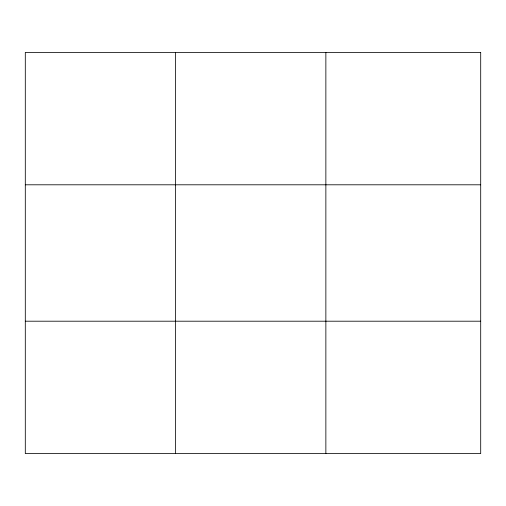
<?xml version="1.0" encoding="UTF-8"?>
<svg xmlns="http://www.w3.org/2000/svg" width="506" height="506" viewBox="0 0 506 506"><rect width="100%" height="100%" fill="white"/><g stroke="black" fill="none" stroke-linecap="round" stroke-linejoin="round"><path stroke-width="0.76" d="M175.582 52.409L175.582 453.591M325.864 52.409L325.864 453.591M25.3 184.798L480.7 184.798M25.3 321.202L480.7 321.202M480.7 52.409L480.7 453.591L25.3 453.591L25.3 52.409L480.7 52.409"/></g></svg>
